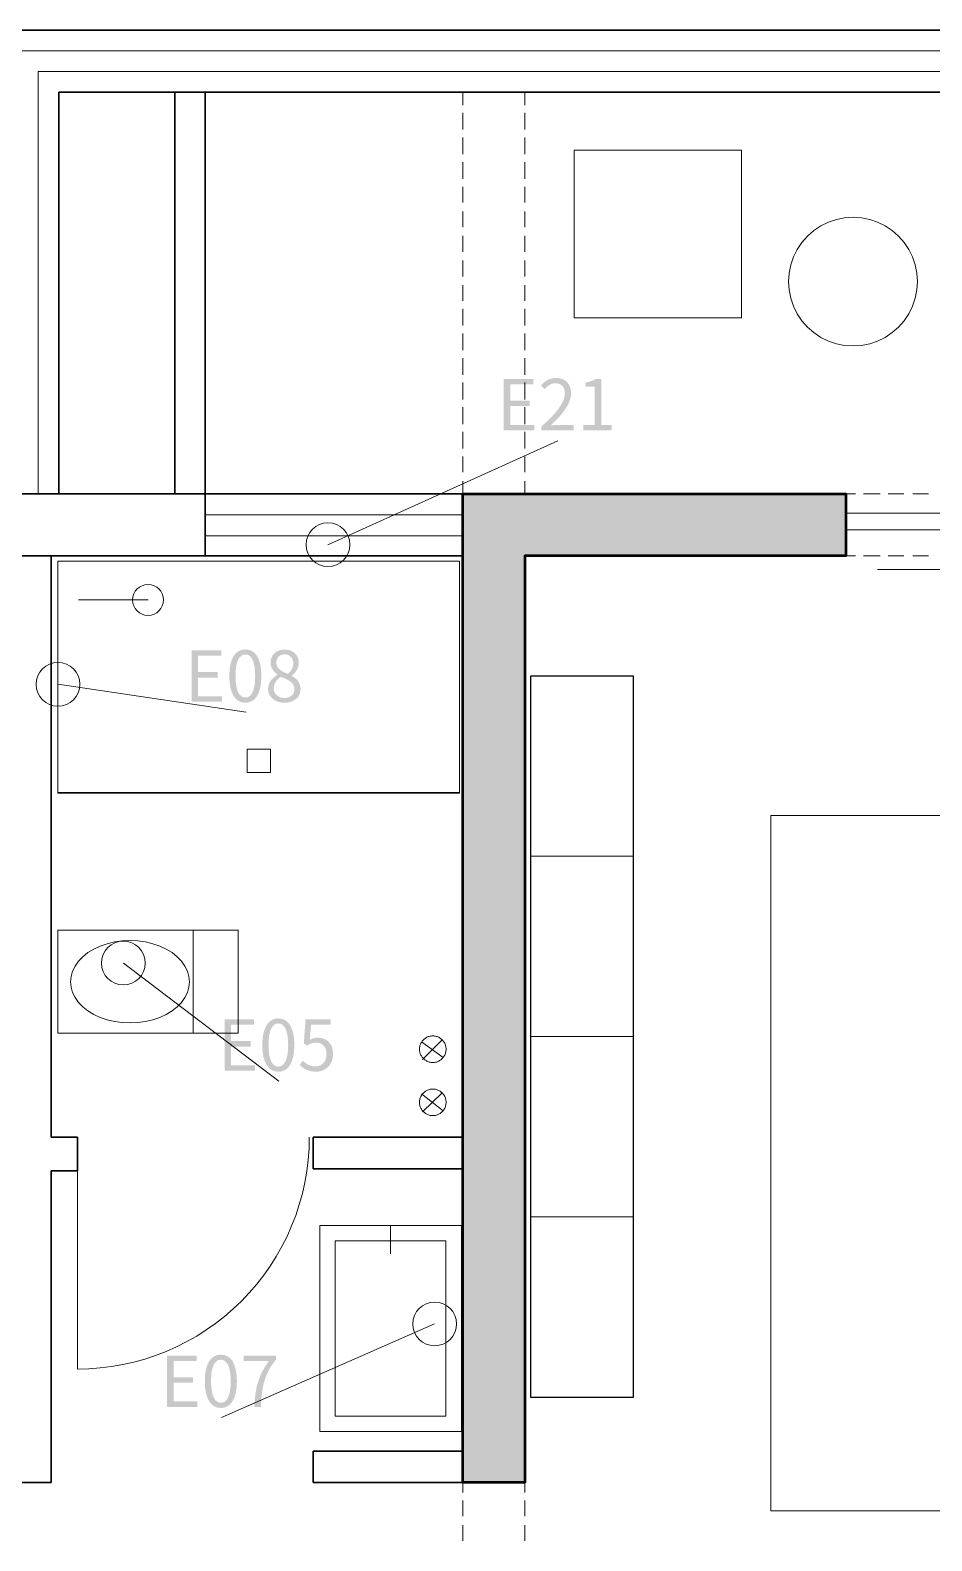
# Model space of a CAD drawing. Header units: millimetres. Extents: x -4600 to 229000, y -4300 to 19460.
# Drawn here: x 87251 to 90752, y 7604 to 13471 of the extents above; entities that cross this region are included whole.
import ezdxf

# ---------------------------------------------------------------- set-up
doc = ezdxf.new("R2010")
doc.units = ezdxf.units.MM
doc.header["$LTSCALE"] = 100
for name, color, linetype, lineweight in [('A-CABINET', 32, 'Continuous', 25), ('A-CURTAIN', 6, 'Continuous', 13), ('A-ELEC', 1, 'Continuous', 18), ('A-EX-BEAM', 8, 'Continuous', 13), ('A-EX-SERVICE', 6, 'Continuous', 13), ('A-EX-STRUCT', 7, 'Continuous', 50), ('A-EX-WALL', 7, 'Continuous', 35), ('A-EX-WINDOW', 4, 'Continuous', 18), ('A-FURN', 7, 'Continuous', 18), ('A-LEADER', 8, 'Continuous', 13), ('A-NEW-DOOR', 3, 'Continuous', 18), ('A-RUG', 8, 'Continuous', 9), ('A-SANITARY', 4, 'Continuous', 18), ('R2-DETAIL', 7, 'Continuous', 13)]:
    doc.layers.add(name, color=color, linetype=linetype, lineweight=lineweight)

# ---------------------------------------------------------------- blocks, each defined once
blk = doc.blocks.new('SOURCE_PROPOSED')
at = {"layer": 'A-EX-STRUCT'}
blk.add_hatch(color=256, dxfattribs=at).paths.add_polyline_path([(8931.4, 9870), (10418.5, 9870), (10418.5, 9630), (9172.2, 9630), (9172.2, 6030), (8931.4, 6030)])
at = {"layer": 'A-EX-BEAM'}
for p, q in [((8931.4, 11380.3), (8931.4, 11430)), ((9172.2, 11380.3), (9172.2, 11430)), ((8931.4, 11284.7), (8931.4, 11349.7)), ((9172.2, 11284.7), (9172.2, 11349.7)), ((8931.4, 11189.1), (8931.4, 11254.1)), ((9172.2, 11189.1), (9172.2, 11254.1)), ((8931.4, 11093.5), (8931.4, 11158.5)), ((9172.2, 11093.5), (9172.2, 11158.5)), ((8931.4, 11001.8), (8931.4, 11062.9)), ((9172.2, 11001.8), (9172.2, 11062.9)), ((8931.4, 10906.2), (8931.4, 10967.4)), ((9172.2, 10906.2), (9172.2, 10967.4)), ((8931.4, 10810.6), (8931.4, 10871.8)), ((9172.2, 10810.6), (9172.2, 10871.8)), ((8931.4, 10715), (8931.4, 10776.2)), ((9172.2, 10715), (9172.2, 10776.2)), ((8931.4, 10619.4), (8931.4, 10680.6)), ((9172.2, 10619.4), (9172.2, 10680.6)), ((8931.4, 10523.8), (8931.4, 10588.8)), ((9172.2, 10523.8), (9172.2, 10588.8)), ((8931.4, 10428.2), (8931.4, 10493.2)), ((9172.2, 10428.2), (9172.2, 10493.2)), ((8931.4, 10332.6), (8931.4, 10397.6)), ((9172.2, 10332.6), (9172.2, 10397.6)), ((8931.4, 10237.1), (8931.4, 10302.1)), ((9172.2, 10237.1), (9172.2, 10302.1)), ((8931.4, 10141.5), (8931.4, 10206.5)), ((9172.2, 10141.5), (9172.2, 10206.5)), ((8931.4, 10045.9), (8931.4, 10110.9)), ((9172.2, 10045.9), (9172.2, 10110.9)), ((8931.4, 9954.1), (8931.4, 10015.3)), ((9172.2, 9954.1), (9172.2, 10015.3)), ((8931.4, 9870), (8931.4, 9919.7)), ((9172.2, 9870), (9172.2, 9919.7)), ((10418.5, 9870), (10456.8, 9870)), ((10487.3, 9870), (10552.3, 9870)), ((10582.9, 9870), (10644.1, 9870)), ((10678.5, 9870), (10739.7, 9870)), ((10418.5, 9630), (10456.8, 9630)), ((10487.3, 9630), (10552.3, 9630)), ((10582.9, 9630), (10644.1, 9630)), ((10678.5, 9630), (10739.7, 9630)), ((8931.4, 6030), (8931.4, 5991.7)), ((9172.2, 6030), (9172.2, 5991.7)), ((8931.4, 5961.1), (8931.4, 5899.9)), ((9172.2, 5961.1), (9172.2, 5899.9)), ((8931.4, 5865.5), (8931.4, 5804.2)), ((9172.2, 5865.5), (9172.2, 5804.2))]:
    blk.add_line(p, q, dxfattribs=at)
at = {"layer": 'A-EX-SERVICE'}
for p, q in [((8931.4, 11380.3), (8931.4, 11430)), ((9172.2, 11380.3), (9172.2, 11430)), ((8931.4, 11284.7), (8931.4, 11349.7)), ((9172.2, 11284.7), (9172.2, 11349.7)), ((8931.4, 11189.1), (8931.4, 11254.1)), ((9172.2, 11189.1), (9172.2, 11254.1)), ((8931.4, 11093.5), (8931.4, 11158.5)), ((9172.2, 11093.5), (9172.2, 11158.5)), ((8931.4, 11001.8), (8931.4, 11062.9)), ((9172.2, 11001.8), (9172.2, 11062.9)), ((8931.4, 10906.2), (8931.4, 10967.4)), ((9172.2, 10906.2), (9172.2, 10967.4)), ((8931.4, 10810.6), (8931.4, 10871.8)), ((9172.2, 10810.6), (9172.2, 10871.8)), ((8931.4, 10715), (8931.4, 10776.2)), ((9172.2, 10715), (9172.2, 10776.2)), ((8931.4, 10619.4), (8931.4, 10680.6)), ((9172.2, 10619.4), (9172.2, 10680.6)), ((8931.4, 10523.8), (8931.4, 10588.8)), ((9172.2, 10523.8), (9172.2, 10588.8)), ((8931.4, 10428.2), (8931.4, 10493.2)), ((9172.2, 10428.2), (9172.2, 10493.2)), ((8931.4, 10332.6), (8931.4, 10397.6)), ((9172.2, 10332.6), (9172.2, 10397.6)), ((8931.4, 10237.1), (8931.4, 10302.1)), ((9172.2, 10237.1), (9172.2, 10302.1)), ((8931.4, 10141.5), (8931.4, 10206.5)), ((9172.2, 10141.5), (9172.2, 10206.5)), ((8931.4, 10045.9), (8931.4, 10110.9)), ((9172.2, 10045.9), (9172.2, 10110.9)), ((8931.4, 9954.1), (8931.4, 10015.3)), ((9172.2, 9954.1), (9172.2, 10015.3)), ((8931.4, 9870), (8931.4, 9919.7)), ((9172.2, 9870), (9172.2, 9919.7)), ((10418.5, 9870), (10456.8, 9870)), ((10487.3, 9870), (10552.3, 9870)), ((10582.9, 9870), (10644.1, 9870)), ((10678.5, 9870), (10739.7, 9870)), ((10418.5, 9630), (10456.8, 9630)), ((10487.3, 9630), (10552.3, 9630)), ((10582.9, 9630), (10644.1, 9630)), ((10678.5, 9630), (10739.7, 9630)), ((8774.6, 7673.3), (8851.1, 7749.7)), ((8854.9, 7681), (8770.8, 7742.1)), ((8854.9, 7474.6), (8770.8, 7539.6)), ((8774.6, 7470.8), (8851.1, 7543.4)), ((8931.4, 6030), (8931.4, 5991.7)), ((9172.2, 6030), (9172.2, 5991.7)), ((8931.4, 5961.1), (8931.4, 5899.9)), ((9172.2, 5961.1), (9172.2, 5899.9)), ((8931.4, 5865.5), (8931.4, 5804.2)), ((9172.2, 5865.5), (9172.2, 5804.2))]:
    blk.add_line(p, q, dxfattribs=at)
for points in [[(8814.8, 7765), (8811.2, 7764.9), (8807.8, 7764.6), (8804.4, 7764), (8801.1, 7763.2), (8797.8, 7762.2), (8794.7, 7761), (8791.7, 7759.6), (8788.7, 7758), (8785.9, 7756.2), (8783.2, 7754.3), (8780.7, 7752.2), (8778.3, 7749.9), (8776, 7747.5), (8773.9, 7745), (8772, 7742.3), (8770.2, 7739.5), (8768.6, 7736.6), (8767.2, 7733.5), (8766, 7730.4), (8765, 7727.2), (8764.2, 7723.8), (8763.6, 7720.4), (8763.3, 7717), (8763.2, 7713.4)], [(8866.4, 7713.4), (8866.3, 7717), (8865.9, 7720.4), (8865.3, 7723.8), (8864.5, 7727.2), (8863.5, 7730.4), (8862.3, 7733.5), (8860.9, 7736.6), (8859.3, 7739.5), (8857.6, 7742.3), (8855.6, 7745), (8853.5, 7747.5), (8851.3, 7749.9), (8848.9, 7752.2), (8846.3, 7754.3), (8843.6, 7756.2), (8840.8, 7758), (8837.9, 7759.6), (8834.9, 7761), (8831.7, 7762.2), (8828.5, 7763.2), (8825.2, 7764), (8821.8, 7764.6), (8818.3, 7764.9), (8814.8, 7765)], [(8763.2, 7713.4), (8763.3, 7709.9), (8763.6, 7706.4), (8764.2, 7703), (8765, 7699.7), (8766, 7696.5), (8767.2, 7693.4), (8768.6, 7690.3), (8770.2, 7687.4), (8772, 7684.6), (8773.9, 7681.9), (8776, 7679.4), (8778.3, 7677), (8780.7, 7674.7), (8783.2, 7672.6), (8785.9, 7670.7), (8788.7, 7668.9), (8791.7, 7667.3), (8794.7, 7665.9), (8797.8, 7664.7), (8801.1, 7663.7), (8804.4, 7662.9), (8807.8, 7662.3), (8811.2, 7662), (8814.8, 7661.8)], [(8814.8, 7661.8), (8818.3, 7662), (8821.8, 7662.3), (8825.2, 7662.9), (8828.5, 7663.7), (8831.7, 7664.7), (8834.9, 7665.9), (8837.9, 7667.3), (8840.8, 7668.9), (8843.6, 7670.7), (8846.3, 7672.6), (8848.9, 7674.7), (8851.3, 7677), (8853.5, 7679.4), (8855.6, 7681.9), (8857.6, 7684.6), (8859.3, 7687.4), (8860.9, 7690.3), (8862.3, 7693.4), (8863.5, 7696.5), (8864.5, 7699.7), (8865.3, 7703), (8865.9, 7706.4), (8866.3, 7709.9), (8866.4, 7713.4)], [(8814.8, 7558.7), (8811.2, 7558.5), (8807.8, 7558.2), (8804.4, 7557.6), (8801.1, 7556.8), (8797.8, 7555.8), (8794.7, 7554.6), (8791.7, 7553.2), (8788.7, 7551.6), (8785.9, 7549.9), (8783.2, 7547.9), (8780.7, 7545.8), (8778.3, 7543.6), (8776, 7541.1), (8773.9, 7538.6), (8772, 7535.9), (8770.2, 7533.1), (8768.6, 7530.2), (8767.2, 7527.2), (8766, 7524), (8765, 7520.8), (8764.2, 7517.5), (8763.6, 7514.1), (8763.3, 7510.6), (8763.2, 7507.1)], [(8866.4, 7507.1), (8866.3, 7510.6), (8865.9, 7514.1), (8865.3, 7517.5), (8864.5, 7520.8), (8863.5, 7524), (8862.3, 7527.2), (8860.9, 7530.2), (8859.3, 7533.1), (8857.6, 7535.9), (8855.6, 7538.6), (8853.5, 7541.1), (8851.3, 7543.6), (8848.9, 7545.8), (8846.3, 7547.9), (8843.6, 7549.9), (8840.8, 7551.6), (8837.9, 7553.2), (8834.9, 7554.6), (8831.7, 7555.8), (8828.5, 7556.8), (8825.2, 7557.6), (8821.8, 7558.2), (8818.3, 7558.5), (8814.8, 7558.7)], [(8763.2, 7507.1), (8763.3, 7503.5), (8763.6, 7500.1), (8764.2, 7496.7), (8765, 7493.4), (8766, 7490.1), (8767.2, 7487), (8768.6, 7484), (8770.2, 7481), (8772, 7478.2), (8773.9, 7475.5), (8776, 7473), (8778.3, 7470.6), (8780.7, 7468.3), (8783.2, 7466.2), (8785.9, 7464.3), (8788.7, 7462.5), (8791.7, 7460.9), (8794.7, 7459.5), (8797.8, 7458.3), (8801.1, 7457.3), (8804.4, 7456.5), (8807.8, 7455.9), (8811.2, 7455.6), (8814.8, 7455.5)], [(8814.8, 7455.5), (8818.3, 7455.6), (8821.8, 7455.9), (8825.2, 7456.5), (8828.5, 7457.3), (8831.7, 7458.3), (8834.9, 7459.5), (8837.9, 7460.9), (8840.8, 7462.5), (8843.6, 7464.3), (8846.3, 7466.2), (8848.9, 7468.3), (8851.3, 7470.6), (8853.5, 7473), (8855.6, 7475.5), (8857.6, 7478.2), (8859.3, 7481), (8860.9, 7484), (8862.3, 7487), (8863.5, 7490.1), (8864.5, 7493.4), (8865.3, 7496.7), (8865.9, 7500.1), (8866.3, 7503.5), (8866.4, 7507.1)]]:
    blk.add_lwpolyline(points, dxfattribs=at)
at = {"layer": 'A-EX-STRUCT'}
blk.add_lwpolyline([(8931.4, 9870), (10418.5, 9870), (10418.5, 9630), (9172.2, 9630), (9172.2, 6030), (8931.4, 6030)], close=True, dxfattribs=at)
at = {"layer": 'A-EX-WALL'}
for p, q in [((14257, 11670.9), (7125.7, 11670.9)), ((14020, 11430), (7362.7, 11430)), ((7362.7, 11430), (7362.7, 9870)), ((7812.5, 9870), (7812.5, 11430)), ((7930.7, 9870), (7930.7, 11430)), ((10418.5, 9870), (6327, 9870)), ((7930.7, 9630), (7930.7, 9870)), ((8931.4, 9630), (8931.4, 9870)), ((10418.5, 9630), (10418.5, 9870)), ((7214, 9630), (8931.4, 9630)), ((7332.2, 9630), (7332.2, 7371.4)), ((8931.4, 9630), (8931.4, 7371.4)), ((9172.2, 9630), (10418.5, 9630)), ((9172.2, 9630), (9172.2, 6030)), ((7435.1, 7371.4), (7332.2, 7371.4)), ((7435.1, 7241.5), (7435.1, 7371.4)), ((8350.3, 7249.1), (8350.3, 7371.4)), ((8350.3, 7371.4), (8931.4, 7371.4)), ((8931.4, 7371.4), (8931.4, 7130.6)), ((7332.2, 7241.5), (7332.2, 6030)), ((7332.2, 7241.5), (7435.1, 7241.5)), ((8350.3, 7249.1), (8931.4, 7249.1)), ((8931.4, 7130.6), (8931.4, 6152.3)), ((8350.3, 6030), (8350.3, 6152.3)), ((8350.3, 6152.3), (8931.4, 6152.3)), ((8931.4, 6152.3), (8931.4, 6030)), ((7332.2, 6030), (7118, 6030)), ((9172.2, 6030), (8350.3, 6030))]:
    blk.add_line(p, q, dxfattribs=at)
at = {"layer": 'A-EX-WINDOW'}
for p, q in [((14176.8, 11590.6), (7206.3, 11590.6)), ((14100.3, 11510.3), (7282.6, 11510.3)), ((7282.6, 11510.3), (7282.6, 9870)), ((7930.7, 9788.7), (8931.4, 9788.7)), ((7930.7, 9707.4), (8931.4, 9707.4))]:
    blk.add_line(p, q, dxfattribs=at)
blk = doc.blocks.new('FURNITURE_INDEX')
at = {"layer": 'A-CABINET'}
blk.add_lwpolyline([(9194.5, 6362.5), (9594.5, 6362.5), (9594.5, 9162.5), (9194.5, 9162.5)], close=True, dxfattribs=at)
at = {"layer": 'A-CURTAIN'}
blk.add_line((10542.1, 9576.5), (13250.3, 9576.5), dxfattribs=at)
at = {"layer": 'A-FURN'}
for points in [[(9363.4, 11204.4), (10013.4, 11204.4), (10013.4, 10554.4), (9363.4, 10554.4)], [(10696.6, 10694.6), (10694.4, 10727.2), (10688, 10759.3), (10677.5, 10790.3), (10663.1, 10819.6), (10644.9, 10846.8), (10623.3, 10871.4), (10598.8, 10892.9), (10571.6, 10911.1), (10542.2, 10925.6), (10511.3, 10936.1), (10479.2, 10942.5), (10446.6, 10944.6), (10413.9, 10942.5), (10381.9, 10936.1), (10350.9, 10925.6), (10321.6, 10911.1), (10294.4, 10892.9), (10269.8, 10871.4), (10248.2, 10846.8), (10230.1, 10819.6), (10215.6, 10790.3), (10205.1, 10759.3), (10198.7, 10727.2), (10196.6, 10694.6), (10198.7, 10662), (10205.1, 10629.9), (10215.6, 10598.9), (10230.1, 10569.6), (10248.2, 10542.4), (10269.8, 10517.8), (10294.4, 10496.3), (10321.6, 10478.1), (10350.9, 10463.6), (10381.9, 10453.1), (10413.9, 10446.7), (10446.6, 10444.6), (10479.2, 10446.7), (10511.3, 10453.1), (10542.2, 10463.6), (10571.6, 10478.1), (10598.8, 10496.3), (10623.3, 10517.8), (10644.9, 10542.4), (10663.1, 10569.6), (10677.5, 10598.9), (10688, 10629.9), (10694.4, 10662), (10696.6, 10694.6)]]:
    blk.add_lwpolyline(points, close=True, dxfattribs=at)
at = {"layer": 'A-NEW-DOOR'}
for p, q in [((10418.5, 9795.2), (13377.7, 9795.2)), ((10418.5, 9730.6), (13377.7, 9730.6)), ((7435.1, 7371.4), (7435.1, 6471.4))]:
    blk.add_line(p, q, dxfattribs=at)
blk.add_lwpolyline([(8335.1, 7371.4), (8334, 7327.2), (8330.8, 7283.2), (8325.4, 7239.3), (8317.8, 7195.8), (8308.1, 7152.7), (8296.4, 7110.1), (8282.5, 7068.2), (8266.6, 7027), (8248.7, 6986.6), (8228.8, 6947.1), (8207.1, 6908.7), (8183.4, 6871.4), (8158, 6835.3), (8130.8, 6800.4), (8102, 6767), (8071.5, 6735), (8039.5, 6704.5), (8006.1, 6675.7), (7971.2, 6648.5), (7935.1, 6623.1), (7897.8, 6599.4), (7859.4, 6577.7), (7819.9, 6557.8), (7779.5, 6539.9), (7738.3, 6524), (7696.4, 6510.2), (7653.8, 6498.4), (7610.7, 6488.7), (7567.2, 6481.1), (7523.3, 6475.7), (7479.3, 6472.5), (7435.1, 6471.4)], dxfattribs=at)
at = {"layer": 'A-RUG'}
blk.add_lwpolyline([(10128, 8621.1), (12978, 8621.1), (12978, 5921.1), (10128, 5921.1)], close=True, dxfattribs=at)
at = {"layer": 'A-SANITARY'}
for p, q in [((7358.9, 8710.3), (8917.4, 8710.3)), ((8650.8, 7028.7), (8650.8, 6918.7))]:
    blk.add_line(p, q, dxfattribs=at)
for points in [[(7358.9, 9608.3), (8918.9, 9608.3), (8918.9, 8708.3), (7358.9, 8708.3)], [(7358.9, 8175.2), (8058.9, 8175.2), (8058.9, 7775.2), (7358.9, 7775.2)], [(7869.9, 7975.2), (7867.9, 7996.1), (7862, 8016.6), (7852.3, 8036.5), (7838.9, 8055.2), (7822.1, 8072.6), (7802.2, 8088.4), (7779.5, 8102.2), (7754.4, 8113.8), (7727.3, 8123), (7698.7, 8129.8), (7669, 8133.9), (7638.9, 8135.2), (7608.7, 8133.9), (7579.1, 8129.8), (7550.5, 8123), (7523.4, 8113.8), (7498.2, 8102.2), (7475.5, 8088.4), (7455.6, 8072.6), (7438.8, 8055.2), (7425.5, 8036.5), (7415.7, 8016.6), (7409.8, 7996.1), (7407.9, 7975.2), (7409.8, 7954.3), (7415.7, 7933.8), (7425.5, 7914), (7438.8, 7895.2), (7455.6, 7877.8), (7475.5, 7862.1), (7498.2, 7848.3), (7523.4, 7836.7), (7550.5, 7827.4), (7579.1, 7820.7), (7608.7, 7816.6), (7638.9, 7815.2), (7669, 7816.6), (7698.7, 7820.7), (7727.3, 7827.4), (7754.4, 7836.7), (7779.5, 7848.3), (7802.2, 7862.1), (7822.1, 7877.8), (7838.9, 7895.2), (7852.3, 7914), (7862, 7933.8), (7867.9, 7954.3), (7869.9, 7975.2)], [(8375.8, 7028.7), (8925.8, 7028.7), (8925.8, 6228.7), (8375.8, 6228.7)], [(8435.8, 6968.7), (8865.8, 6968.7), (8865.8, 6288.7), (8435.8, 6288.7)]]:
    blk.add_lwpolyline(points, close=True, dxfattribs=at)
blk.add_lwpolyline([(7883.9, 8175.2), (7883.9, 7775.2)], dxfattribs=at)
at = {"layer": 'R2-DETAIL'}
for p, q in [((7438.9, 9458.3), (7708.9, 9458.3)), ((9194.5, 8462.5), (9594.5, 8462.5)), ((9194.5, 7762.5), (9594.5, 7762.5)), ((9194.5, 7062.5), (9594.5, 7062.5))]:
    blk.add_line(p, q, dxfattribs=at)
blk.add_lwpolyline([(8093.9, 8788.3), (8183.9, 8788.3), (8183.9, 8878.3), (8093.9, 8878.3)], close=True, dxfattribs=at)
blk.add_circle((7708.9, 9458.3), 60, dxfattribs=at)
blk = doc.blocks.new('EQUIPMENT_POINTS')
at = {"layer": 'A-ELEC'}
for points in [[(9090.5, 10116.7), (9208.7, 10116.7), (9208.7, 10138.2), (9115.6, 10138.2), (9115.6, 10211.1), (9191.5, 10211.1), (9191.5, 10232.6), (9115.6, 10232.6), (9115.6, 10295.4), (9205.7, 10295.4), (9205.7, 10316.7), (9090.5, 10316.7), (9090.5, 10116.7)], [(7877.8, 9062.5), (7996, 9062.5), (7996, 9084), (7902.9, 9084), (7902.9, 9156.9), (7978.8, 9156.9), (7978.8, 9178.4), (7902.9, 9178.4), (7902.9, 9241.2), (7993, 9241.2), (7993, 9262.5), (7877.8, 9262.5), (7877.8, 9062.5)], [(8005.9, 7629.4), (8124, 7629.4), (8124, 7650.9), (8031, 7650.9), (8031, 7723.8), (8106.8, 7723.8), (8106.8, 7745.3), (8031, 7745.3), (8031, 7808.1), (8121, 7808.1), (8121, 7829.4), (8005.9, 7829.4), (8005.9, 7629.4)], [(7782.6, 6323.6), (7900.8, 6323.6), (7900.8, 6345.2), (7807.8, 6345.2), (7807.8, 6418), (7883.6, 6418), (7883.6, 6439.6), (7807.8, 6439.6), (7807.8, 6502.3), (7897.8, 6502.3), (7897.8, 6523.6), (7782.6, 6523.6), (7782.6, 6323.6)]]:
    blk.add_hatch(color=256, dxfattribs=at).paths.add_polyline_path(points)
h = blk.add_hatch(color=256, dxfattribs=at)
edge = h.paths.add_edge_path()
edge.add_line((9235.7, 10116.7), (9361.5, 10116.7))
edge.add_line((9361.5, 10116.7), (9361.5, 10138.2))
edge.add_line((9361.5, 10138.2), (9306.1, 10138.2))
edge.add_spline(control_points=[(9306.1, 10138.2), (9296, 10138.2), (9283.7, 10137.1), (9273.3, 10136.3)], knot_values=[0, 0, 0, 0, 1, 1, 1, 1], degree=3, periodic=0)
edge.add_spline(control_points=[(9273.3, 10136.3), (9320.3, 10180.8), (9351.9, 10221.4), (9351.9, 10261.6), (9351.9, 10297), (9329.3, 10320.2), (9293.5, 10320.2), (9268.1, 10320.2), (9250.7, 10308.8), (9234.6, 10291)], knot_values=[0, 0, 0, 0, 1, 1, 1, 2, 2, 2, 3, 3, 3, 3], degree=3, periodic=0)
edge.add_line((9234.6, 10291), (9249, 10276.8))
edge.add_spline(control_points=[(9249, 10276.8), (9260.2, 10290.2), (9274.2, 10300), (9290.5, 10300), (9315.4, 10300), (9327.4, 10283.4), (9327.4, 10260.5), (9327.4, 10226.1), (9298.4, 10186.2), (9235.7, 10131.4)], knot_values=[0, 0, 0, 0, 1, 1, 1, 2, 2, 2, 3, 3, 3, 3], degree=3, periodic=0)
edge.add_line((9235.7, 10131.4), (9235.7, 10116.7))
h = blk.add_hatch(color=256, dxfattribs=at)
edge = h.paths.add_edge_path()
edge.add_line((9399.1, 10116.7), (9508.8, 10116.7))
edge.add_line((9508.8, 10116.7), (9508.8, 10137.4))
edge.add_line((9508.8, 10137.4), (9468.7, 10137.4))
edge.add_line((9468.7, 10137.4), (9468.7, 10316.7))
edge.add_line((9468.7, 10316.7), (9449.6, 10316.7))
edge.add_spline(control_points=[(9449.6, 10316.7), (9438.7, 10310.4), (9425.9, 10305.8), (9408.1, 10302.5)], knot_values=[0, 0, 0, 0, 1, 1, 1, 1], degree=3, periodic=0)
edge.add_line((9408.1, 10302.5), (9408.1, 10286.7))
edge.add_line((9408.1, 10286.7), (9443.9, 10286.7))
edge.add_line((9443.9, 10286.7), (9443.9, 10137.4))
edge.add_line((9443.9, 10137.4), (9399.1, 10137.4))
edge.add_line((9399.1, 10137.4), (9399.1, 10116.7))
h = blk.add_hatch(color=256, dxfattribs=at)
edge = h.paths.add_edge_path()
edge.add_spline(control_points=[(8086.8, 9058.9), (8124.8, 9058.9), (8149, 9093.3), (8149, 9163.2), (8149, 9232.5), (8124.8, 9266), (8086.8, 9266), (8048.6, 9266), (8024.6, 9232.5), (8024.6, 9163.2), (8024.6, 9093.3), (8048.6, 9058.9), (8086.8, 9058.9)], knot_values=[0, 0, 0, 0, 1, 1, 1, 2, 2, 2, 3, 3, 3, 4, 4, 4, 4], degree=3, periodic=0)
edge = h.paths.add_edge_path(flags=0)
edge.add_spline(control_points=[(8086.8, 9079.1), (8064.2, 9079.1), (8048.6, 9104.5), (8048.6, 9163.2), (8048.6, 9221.6), (8064.2, 9246.4), (8086.8, 9246.4), (8109.5, 9246.4), (8125, 9221.6), (8125, 9163.2), (8125, 9104.5), (8109.5, 9079.1), (8086.8, 9079.1)], knot_values=[0, 0, 0, 0, 1, 1, 1, 2, 2, 2, 3, 3, 3, 4, 4, 4, 4], degree=3, periodic=0)
h = blk.add_hatch(color=256, dxfattribs=at)
edge = h.paths.add_edge_path()
edge.add_spline(control_points=[(8238.8, 9058.9), (8276.2, 9058.9), (8301.3, 9081.6), (8301.3, 9110.5), (8301.3, 9138.1), (8285.2, 9153.1), (8267.7, 9163.2)], knot_values=[0, 0, 0, 0, 1, 1, 1, 2, 2, 2, 2], degree=3, periodic=0)
edge.add_line((8267.7, 9163.2), (8267.7, 9164.5))
edge.add_spline(control_points=[(8267.7, 9164.5), (8279.5, 9173.8), (8294.2, 9191.8), (8294.2, 9212.8), (8294.2, 9243.7), (8273.5, 9265.5), (8239.3, 9265.5), (8208.2, 9265.5), (8184.5, 9245), (8184.5, 9214.7), (8184.5, 9193.7), (8197.1, 9178.7), (8211.5, 9168.6)], knot_values=[0, 0, 0, 0, 1, 1, 1, 2, 2, 2, 3, 3, 3, 4, 4, 4, 4], degree=3, periodic=0)
edge.add_line((8211.5, 9168.6), (8211.5, 9167.5))
edge.add_spline(control_points=[(8211.5, 9167.5), (8193.2, 9157.7), (8175, 9138.9), (8175, 9112.1), (8175, 9081.3), (8201.7, 9058.9), (8238.8, 9058.9)], knot_values=[0, 0, 0, 0, 1, 1, 1, 2, 2, 2, 2], degree=3, periodic=0)
edge = h.paths.add_edge_path(flags=0)
edge.add_spline(control_points=[(8239.1, 9077.5), (8215.1, 9077.5), (8197.1, 9093), (8197.1, 9114.3), (8197.1, 9133.4), (8208.5, 9149.3), (8224.6, 9159.6)], knot_values=[0, 0, 0, 0, 1, 1, 1, 2, 2, 2, 2], degree=3, periodic=0)
edge.add_spline(control_points=[(8224.6, 9159.6), (8253, 9148.2), (8277.5, 9138.3), (8277.5, 9111.3), (8277.5, 9091.4), (8262.3, 9077.5), (8239.1, 9077.5)], knot_values=[0, 0, 0, 0, 1, 1, 1, 2, 2, 2, 2], degree=3, periodic=0)
edge = h.paths.add_edge_path(flags=0)
edge.add_spline(control_points=[(8252.4, 9171.1), (8228.7, 9180.4), (8207.2, 9191), (8207.2, 9214.7), (8207.2, 9234.1), (8220.5, 9246.9), (8239.1, 9246.9), (8260.4, 9246.9), (8272.9, 9231.4), (8272.9, 9211.5), (8272.9, 9196.7), (8265.8, 9183.1), (8252.4, 9171.1)], knot_values=[0, 0, 0, 0, 1, 1, 1, 2, 2, 2, 3, 3, 3, 4, 4, 4, 4], degree=3, periodic=0)
h = blk.add_hatch(color=256, dxfattribs=at)
edge = h.paths.add_edge_path()
edge.add_spline(control_points=[(8214.9, 7625.8), (8252.8, 7625.8), (8277.1, 7660.2), (8277.1, 7730), (8277.1, 7799.3), (8252.8, 7832.9), (8214.9, 7832.9), (8176.7, 7832.9), (8152.6, 7799.3), (8152.6, 7730), (8152.6, 7660.2), (8176.7, 7625.8), (8214.9, 7625.8)], knot_values=[0, 0, 0, 0, 1, 1, 1, 2, 2, 2, 3, 3, 3, 4, 4, 4, 4], degree=3, periodic=0)
edge = h.paths.add_edge_path(flags=0)
edge.add_spline(control_points=[(8214.9, 7646), (8192.2, 7646), (8176.7, 7671.4), (8176.7, 7730), (8176.7, 7788.4), (8192.2, 7813.3), (8214.9, 7813.3), (8237.5, 7813.3), (8253.1, 7788.4), (8253.1, 7730), (8253.1, 7671.4), (8237.5, 7646), (8214.9, 7646)], knot_values=[0, 0, 0, 0, 1, 1, 1, 2, 2, 2, 3, 3, 3, 4, 4, 4, 4], degree=3, periodic=0)
h = blk.add_hatch(color=256, dxfattribs=at)
edge = h.paths.add_edge_path()
edge.add_spline(control_points=[(8361.9, 7625.8), (8395.5, 7625.8), (8427.4, 7650.6), (8427.4, 7694.3), (8427.4, 7738.5), (8400.1, 7758.1), (8367.1, 7758.1), (8355.1, 7758.1), (8346.1, 7755.1), (8337.1, 7750.2)], knot_values=[0, 0, 0, 0, 1, 1, 1, 2, 2, 2, 3, 3, 3, 3], degree=3, periodic=0)
edge.add_line((8337.1, 7750.2), (8342.3, 7808.1))
edge.add_line((8342.3, 7808.1), (8417.6, 7808.1))
edge.add_line((8417.6, 7808.1), (8417.6, 7829.4))
edge.add_line((8417.6, 7829.4), (8320.4, 7829.4))
edge.add_line((8320.4, 7829.4), (8313.9, 7736))
edge.add_line((8313.9, 7736), (8327.3, 7727.6))
edge.add_spline(control_points=[(8327.3, 7727.6), (8338.7, 7735.2), (8347.2, 7739.3), (8360.6, 7739.3), (8385.7, 7739.3), (8402, 7722.4), (8402, 7693.8), (8402, 7664.6), (8383.2, 7646.6), (8359.5, 7646.6), (8336.3, 7646.6), (8321.5, 7657.2), (8310.4, 7668.7)], knot_values=[0, 0, 0, 0, 1, 1, 1, 2, 2, 2, 3, 3, 3, 4, 4, 4, 4], degree=3, periodic=0)
edge.add_line((8310.4, 7668.7), (8297.8, 7652.3))
edge.add_spline(control_points=[(8297.8, 7652.3), (8311.4, 7638.9), (8330.5, 7625.8), (8361.9, 7625.8)], knot_values=[0, 0, 0, 0, 1, 1, 1, 1], degree=3, periodic=0)
h = blk.add_hatch(color=256, dxfattribs=at)
edge = h.paths.add_edge_path()
edge.add_spline(control_points=[(7991.7, 6320.1), (8029.6, 6320.1), (8053.9, 6354.5), (8053.9, 6424.3), (8053.9, 6493.6), (8029.6, 6527.2), (7991.7, 6527.2), (7953.5, 6527.2), (7929.4, 6493.6), (7929.4, 6424.3), (7929.4, 6354.5), (7953.5, 6320.1), (7991.7, 6320.1)], knot_values=[0, 0, 0, 0, 1, 1, 1, 2, 2, 2, 3, 3, 3, 4, 4, 4, 4], degree=3, periodic=0)
edge = h.paths.add_edge_path(flags=0)
edge.add_spline(control_points=[(7991.7, 6340.3), (7969, 6340.3), (7953.5, 6365.6), (7953.5, 6424.3), (7953.5, 6482.7), (7969, 6507.5), (7991.7, 6507.5), (8014.3, 6507.5), (8029.9, 6482.7), (8029.9, 6424.3), (8029.9, 6365.6), (8014.3, 6340.3), (7991.7, 6340.3)], knot_values=[0, 0, 0, 0, 1, 1, 1, 2, 2, 2, 3, 3, 3, 4, 4, 4, 4], degree=3, periodic=0)
h = blk.add_hatch(color=256, dxfattribs=at)
edge = h.paths.add_edge_path()
edge.add_line((8121.3, 6323.6), (8147.2, 6323.6))
edge.add_spline(control_points=[(8147.2, 6323.6), (8150.5, 6401.9), (8158.9, 6448.6), (8205.8, 6508.6)], knot_values=[0, 0, 0, 0, 1, 1, 1, 1], degree=3, periodic=0)
edge.add_line((8205.8, 6508.6), (8205.8, 6523.6))
edge.add_line((8205.8, 6523.6), (8080.6, 6523.6))
edge.add_line((8080.6, 6523.6), (8080.6, 6502.3))
edge.add_line((8080.6, 6502.3), (8177.7, 6502.3))
edge.add_spline(control_points=[(8177.7, 6502.3), (8138.4, 6447.8), (8124.8, 6399.5), (8121.3, 6323.6)], knot_values=[0, 0, 0, 0, 1, 1, 1, 1], degree=3, periodic=0)
for centre in [(8407.6, 9672.6), (7358.9, 9130.6), (7613, 8047.8), (8821.8, 6646.6)]:
    blk.add_circle(centre, 85, dxfattribs=at)
at = {"layer": 'A-LEADER'}
for points in [[(8407.6, 9672.6), (9299.7, 10076.7)], [(7358.9, 9130.6), (8089.6, 9022.5)], [(7613, 8047.8), (8216.6, 7589.4)], [(8821.8, 6646.6), (7994.2, 6283.6)]]:
    blk.add_lwpolyline(points, dxfattribs=at)
blk = doc.blocks.new('A03_SHEET')
for name in ['EQUIPMENT_POINTS', 'SOURCE_PROPOSED', 'FURNITURE_INDEX']:
    blk.add_blockref(name, (0, 1800))

msp = doc.modelspace()

# ---------------------------------------------------------------- block references
msp.add_blockref('A03_SHEET', (80000, 0))

doc.saveas('drawing.dxf')
